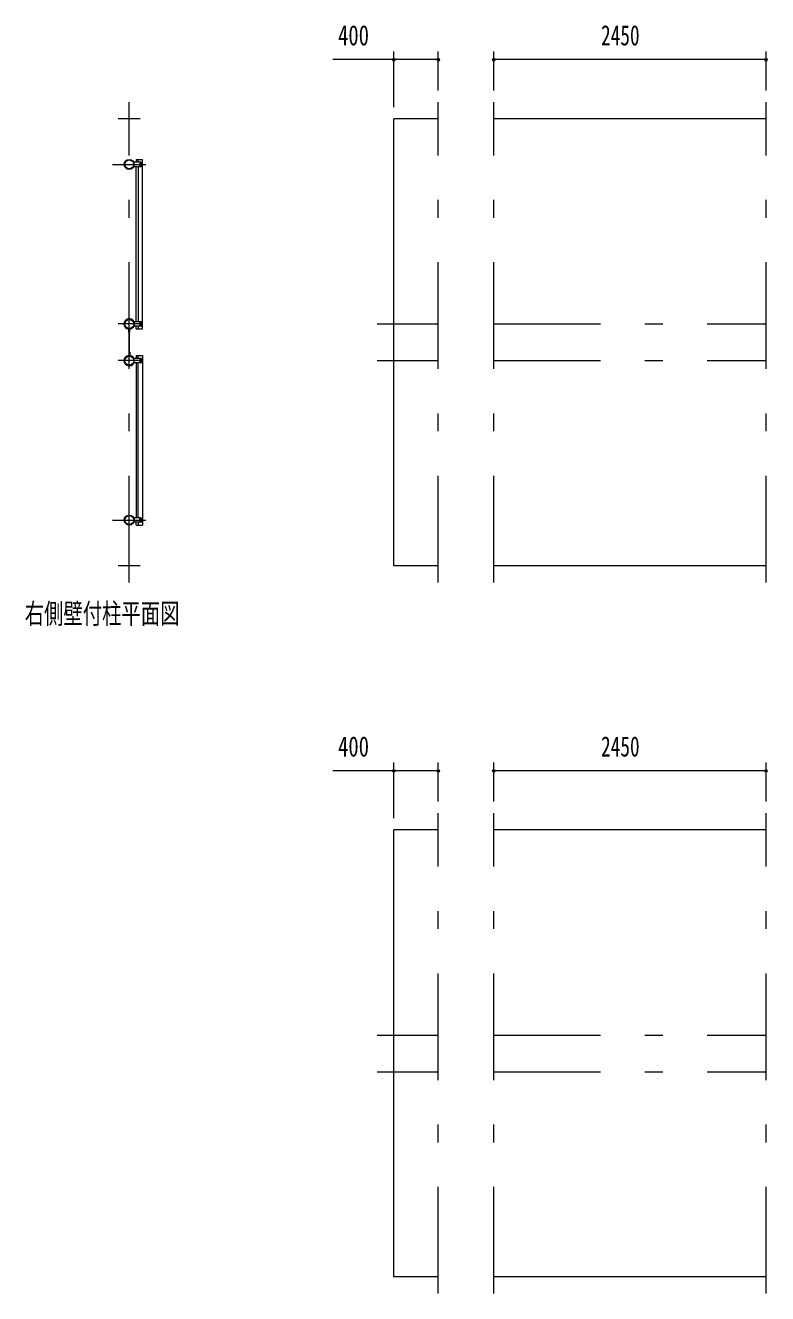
# Model space of a CAD drawing. Units: millimetres, scale not verified. Extents: x -34086 to 34091, y -14700 to 14700.
# Drawn here: x -27196 to -20516, y -10937 to 468 of the extents above; entities that cross this region are included whole.
import ezdxf
from ezdxf.enums import TextEntityAlignment as Align

# ---------------------------------------------------------------- set-up
doc = ezdxf.new("R2010")
doc.units = ezdxf.units.MM
doc.header["$LTSCALE"] = 80
doc.linetypes.add('USER3', pattern=[24, 12, -5, 2, -5])
for name, color, linetype, lineweight in [('0-2_1-07BOLD', 7, 'Continuous', 18), ('0-3_1-27CENTER', 3, 'USER3', 18), ('0-5_1-57DIM', 3, 'Continuous', 18)]:
    doc.layers.add(name, color=color, linetype=linetype, lineweight=lineweight)
doc.styles.add('ＭＳ ゴシック', font='')
doc.styles.get('ＭＳ ゴシック').set_extended_font_data('MS Gothic')

msp = doc.modelspace()

# ---------------------------------------------------------------- linework, layer by layer
at = {"layer": '0-2_1-07BOLD'}
for p, q in [((-26161.67, -372.46), (-26361.67, -372.46)), ((-23880.22, -4392.46), (-23880.22, -372.46)), ((-23480.22, -372.46), (-23880.22, -372.46)), ((-20530.22, -372.46), (-22980.22, -372.46)), ((-26217.1, -803.46), (-26217.1, -763.46)), ((-26156.6, -763.46), (-26217.1, -763.46)), ((-26199.7, -738.46), (-26142.1, -738.46)), ((-26199.7, -738.46), (-26199.7, -763.46)), ((-26182.1, -763.46), (-26182.1, -738.46)), ((-26166.1, -774.96), (-26166.1, -778.66)), ((-26166.1, -788.26), (-26166.1, -791.96)), ((-26164.99, -778.46), (-26159.22, -778.46)), ((-26159.22, -778.46), (-26156.33, -783.46)), ((-26156.33, -783.46), (-26159.22, -788.46)), ((-26158.1, -778.66), (-26158.1, -774.96)), ((-26158.1, -791.96), (-26158.1, -788.26)), ((-26151.6, -798.46), (-26151.6, -768.46)), ((-26156.6, -803.46), (-26217.1, -803.46)), ((-26199.7, -2197.46), (-26199.7, -803.46)), ((-26182.1, -803.46), (-26182.1, -2197.46)), ((-26266.25, -2292.46), (-26266.25, -2263.38)), ((-26264.65, -2261.9), (-26264.65, -2503.01)), ((-26258.65, -2503.01), (-26258.65, -2261.9)), ((-26217.1, -2197.46), (-26217.1, -2237.46)), ((-26156.6, -2197.46), (-26217.1, -2197.46)), ((-26156.6, -2237.46), (-26217.1, -2237.46)), ((-26199.7, -2262.46), (-26199.7, -2237.46)), ((-26182.1, -2237.46), (-26182.1, -2262.46)), ((-26167.88, -2217.46), (-26164.99, -2212.46)), ((-26164.99, -2222.46), (-26167.88, -2217.46)), ((-26166.1, -2212.66), (-26166.1, -2208.96)), ((-26166.1, -2225.96), (-26166.1, -2222.27)), ((-26164.99, -2212.46), (-26159.22, -2212.46)), ((-26158.1, -2208.96), (-26158.1, -2212.66)), ((-26158.1, -2222.27), (-26158.1, -2225.96)), ((-26151.6, -2202.46), (-26151.6, -2232.46)), ((-26266.25, -2292.46), (-26264.65, -2292.46)), ((-26266.25, -2472.46), (-26264.65, -2472.46)), ((-26266.25, -2472.46), (-26266.25, -2501.54)), ((-26258.65, -2472.46), (-26257.05, -2472.46)), ((-26257.05, -2472.46), (-26257.05, -2501.54)), ((-26199.72, -2502.46), (-26142.12, -2502.46)), ((-26199.72, -2502.46), (-26199.72, -2527.45)), ((-26182.12, -2527.45), (-26182.12, -2502.46)), ((-26142.12, -2502.46), (-26142.12, -4026.45)), ((-26217.12, -2567.45), (-26217.12, -2527.45)), ((-26156.62, -2527.45), (-26217.12, -2527.45)), ((-26156.62, -2567.45), (-26217.12, -2567.45)), ((-26199.72, -2567.45), (-26199.72, -3961.45)), ((-26182.12, -3961.45), (-26182.12, -2567.45)), ((-26165, -2542.45), (-26167.9, -2547.46)), ((-26167.9, -2547.46), (-26165, -2552.45)), ((-26166.12, -2538.96), (-26166.12, -2542.65)), ((-26166.12, -2552.26), (-26166.12, -2555.96)), ((-26165, -2552.45), (-26159.24, -2552.45)), ((-26158.12, -2542.65), (-26158.12, -2538.96)), ((-26158.12, -2555.96), (-26158.12, -2552.26)), ((-26151.62, -2562.45), (-26151.62, -2532.45)), ((-26167.9, -3981.45), (-26165, -3976.45)), ((-26165, -3986.45), (-26167.9, -3981.45)), ((-26166.12, -3976.65), (-26166.12, -3972.95)), ((-26166.12, -3989.95), (-26166.12, -3986.26)), ((-26165, -3976.45), (-26159.24, -3976.45)), ((-26158.12, -3972.95), (-26158.12, -3976.65)), ((-26158.12, -3986.26), (-26158.12, -3989.95)), ((-26151.62, -3966.45), (-26151.62, -3996.45)), ((-26156.62, -4001.45), (-26217.12, -4001.45)), ((-26199.72, -4026.45), (-26199.72, -4001.45)), ((-26199.72, -4026.45), (-26142.12, -4026.45)), ((-26182.12, -4001.45), (-26182.12, -4026.45)), ((-26161.67, -4392.46), (-26361.67, -4392.46)), ((-23480.22, -4392.46), (-23880.22, -4392.46)), ((-20530.22, -4392.46), (-22980.22, -4392.46)), ((-23480.22, -6767.46), (-23880.22, -6767.46)), ((-20530.22, -6767.46), (-22980.22, -6767.46)), ((-20530.22, -10787.46), (-22980.22, -10787.46))]:
    msp.add_line(p, q, dxfattribs=at)
for points in [[(-26199.7, -2262.46), (-26142.1, -2262.46), (-26142.1, -738.46)], [(-26164.99, -778.46), (-26167.88, -783.46), (-26164.99, -788.46), (-26159.22, -788.46)], [(-26258.65, -2292.46), (-26257.05, -2292.46), (-26257.05, -2263.38)], [(-26164.99, -2222.46), (-26159.22, -2222.46), (-26156.33, -2217.46), (-26159.22, -2212.46)], [(-26165, -2542.45), (-26159.24, -2542.45), (-26156.35, -2547.46), (-26159.24, -2552.45)], [(-26156.62, -3961.45), (-26217.12, -3961.45), (-26217.12, -4001.45)], [(-26165, -3986.45), (-26159.24, -3986.45), (-26156.35, -3981.45), (-26159.24, -3976.45)], [(-23480.22, -10787.46), (-23880.22, -10787.46), (-23880.22, -6767.46)]]:
    msp.add_lwpolyline(points, dxfattribs=at)
for centre, radius in [((-26261.65, -783.46), 44.55), ((-26261.65, -783.46), 40.35), ((-26162.1, -783.46), 6.25), ((-26162.1, -783.46), 4.9), ((-26261.66, -2169.06), 2.25), ((-26261.66, -2217.46), 44.55), ((-26261.66, -2217.46), 40.35), ((-26162.1, -2217.46), 6.25), ((-26162.1, -2217.46), 4.9), ((-26261.66, -2547.46), 44.55), ((-26261.66, -2547.46), 40.35), ((-26261.66, -2595.86), 2.25), ((-26162.12, -2547.46), 6.25), ((-26162.12, -2547.46), 4.9), ((-26261.67, -3981.45), 44.55), ((-26261.67, -3981.45), 40.35), ((-26162.12, -3981.45), 6.25), ((-26162.12, -3981.45), 4.9)]:
    msp.add_circle(centre, radius, dxfattribs=at)
for centre, radius, start, end in [((-26162.1, -774.96), 4, 0, 180), ((-26162.1, -791.96), 4, 180, 0), ((-26156.6, -768.46), 5, 0, 90), ((-26156.6, -798.46), 5, 270, 0), ((-26261.66, -2169.06), 3.85, 322.09525, 270.00276), ((-26261.66, -2217.46), 46.15, 93.78961, 264.28209), ((-26261.66, -2217.46), 46.15, 275.72758, 90.00154), ((-26162.1, -2208.96), 4, 0, 180), ((-26162.1, -2225.96), 4, 180, 0), ((-26156.6, -2202.46), 5, 0, 90), ((-26156.6, -2232.46), 5, 270, 0), ((-26261.66, -2547.46), 46.15, 95.71837, 266.21085), ((-26261.66, -2547.46), 46.15, 269.99892, 84.27287), ((-26261.66, -2595.86), 3.85, 90, 37.90752), ((-26162.12, -2538.96), 4, 0, 180), ((-26162.12, -2555.96), 4, 180, 0), ((-26156.62, -2532.45), 5, 0, 90), ((-26156.62, -2562.45), 5, 270, 0), ((-26162.12, -3972.95), 4, 0, 180), ((-26162.12, -3989.95), 4, 180, 0), ((-26156.62, -3966.45), 5, 0, 90), ((-26156.62, -3996.45), 5, 270, 0)]:
    msp.add_arc(centre, radius, start, end, dxfattribs=at)
at = {"layer": '0-3_1-27CENTER'}
for p, q in [((-26261.67, -4542.46), (-26261.67, -222.46)), ((-23480.22, -4542.46), (-23480.22, -222.46)), ((-22980.22, -4542.46), (-22980.22, -222.46)), ((-20530.22, -4542.46), (-20530.22, -222.46)), ((-26411.66, -783.46), (-26111.65, -783.46)), ((-26162.1, -765.96), (-26162.1, -800.96)), ((-26161.66, -2217.46), (-26361.67, -2217.46)), ((-26162.1, -2234.96), (-26162.1, -2199.96)), ((-24030.21, -2217.46), (-23480.22, -2217.46)), ((-22980.22, -2217.46), (-20530.22, -2217.46)), ((-26161.67, -2547.46), (-26361.67, -2547.46)), ((-26162.12, -2529.96), (-26162.12, -2564.96)), ((-24030.21, -2547.46), (-23480.22, -2547.46)), ((-22980.22, -2547.46), (-20530.22, -2547.46)), ((-26411.68, -3981.45), (-26111.67, -3981.45)), ((-26162.12, -3998.95), (-26162.12, -3963.95)), ((-23480.22, -10937.46), (-23480.22, -6617.46)), ((-22980.22, -10937.46), (-22980.22, -6617.46)), ((-20530.22, -10937.46), (-20530.22, -6617.46)), ((-24030.21, -8612.46), (-23480.22, -8612.46)), ((-22980.22, -8612.46), (-20530.22, -8612.46)), ((-24030.21, -8942.46), (-23480.22, -8942.46)), ((-22980.22, -8942.46), (-20530.22, -8942.46))]:
    msp.add_line(p, q, dxfattribs=at)
at = {"layer": '0-5_1-57DIM'}
for p, q in [((-23880.22, -267.46), (-23880.22, 232.54)), ((-23480.22, -117.46), (-23480.22, 232.54)), ((-22980.22, -117.46), (-22980.22, 232.54)), ((-20530.22, -117.46), (-20530.22, 232.54)), ((-24429.72, 162.54), (-23480.22, 162.54)), ((-23866.22, 162.54), (-23894.22, 162.54)), ((-23466.22, 162.54), (-23494.22, 162.54)), ((-22966.22, 162.54), (-22994.22, 162.54)), ((-22980.22, 162.54), (-20530.22, 162.54)), ((-20516.22, 162.54), (-20544.22, 162.54)), ((-24429.72, -6232.46), (-23480.22, -6232.46)), ((-23866.22, -6232.46), (-23894.22, -6232.46)), ((-23880.22, -6662.46), (-23880.22, -6162.46)), ((-23466.22, -6232.46), (-23494.22, -6232.46)), ((-23480.22, -6512.46), (-23480.22, -6162.46)), ((-22966.22, -6232.46), (-22994.22, -6232.46)), ((-22980.22, -6512.46), (-22980.22, -6162.46)), ((-22980.22, -6232.46), (-20530.22, -6232.46)), ((-20516.22, -6232.46), (-20544.22, -6232.46)), ((-20530.22, -6512.46), (-20530.22, -6162.46))]:
    msp.add_line(p, q, dxfattribs=at)
for centre in [(-23880.22, 162.54), (-23480.22, 162.54), (-22980.22, 162.54), (-20530.22, 162.54), (-23880.22, -6232.46), (-23480.22, -6232.46), (-22980.22, -6232.46), (-20530.22, -6232.46)]:
    msp.add_arc(centre, 14, 180, 0, dxfattribs=at)

# ---------------------------------------------------------------- texts
at = {"layer": '0-5_1-57DIM', "color": 7, "style": 'ＭＳ ゴシック'}
for s, width, p in [('400', 0.75, (-24382.64, 232.54)), ('2450', 0.7, (-22015.63, 232.54)), ('右側壁付柱平面図', 0.7, (-27201.67, -4967.59)), ('400', 0.75, (-24382.64, -6162.46)), ('2450', 0.7, (-22015.63, -6162.46))]:
    msp.add_text(s, height=182.3, dxfattribs=dict(at, width=width)).set_placement(p, align=Align.BOTTOM_LEFT)

doc.saveas('drawing.dxf')
